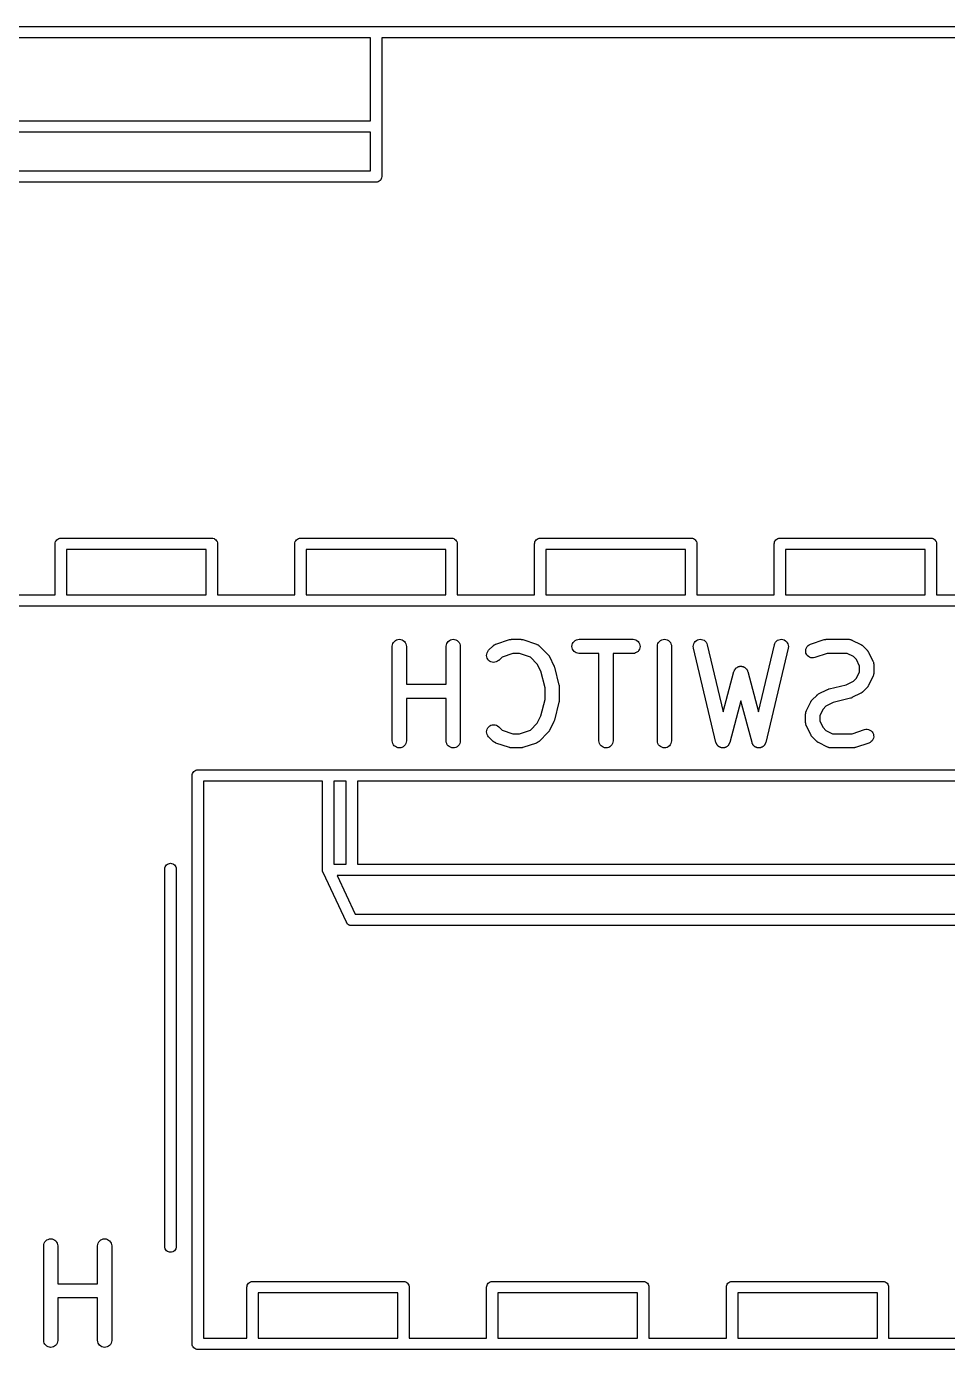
# Model space of a CAD drawing. Extents: x 112.8 to 192.9, y -122.2 to -85.3.
# Drawn here: x 125.61 to 135.37, y -120.6 to -106.58 of the extents above; entities that cross this region are included whole.
import ezdxf

# ---------------------------------------------------------------- set-up
doc = ezdxf.new("R2010")
doc.units = 0
doc.layers.add('BLACK', color=7, linetype='CONTINUOUS')

msp = doc.modelspace()

# ---------------------------------------------------------------- linework, layer by layer
at = {"layer": 'BLACK', "linetype": 'CONTINUOUS'}
for p, q in [((124.491, -106.583), (129.315, -106.583)), ((129.315, -106.583), (129.318, -106.583)), ((129.318, -106.583), (129.321, -106.583)), ((129.321, -106.583), (136.935, -106.583)), ((129.258, -106.703), (124.548, -106.703)), ((129.258, -107.583), (129.258, -106.703)), ((136.878, -106.703), (129.378, -106.703)), ((129.378, -106.703), (129.378, -107.64)), ((124.548, -107.583), (129.258, -107.583)), ((129.258, -107.703), (124.491, -107.703)), ((129.258, -108.113), (129.258, -107.703)), ((129.378, -107.64), (129.378, -107.643)), ((129.378, -107.643), (129.378, -107.646)), ((129.378, -107.646), (129.378, -108.17)), ((124.526, -108.113), (129.258, -108.113)), ((129.377, -108.185), (129.374, -108.196)), ((129.378, -108.173), (129.377, -108.185)), ((129.378, -108.17), (129.378, -108.173)), ((129.315, -108.233), (124.492, -108.233)), ((129.318, -108.233), (129.315, -108.233)), ((129.321, -108.233), (129.318, -108.233)), ((129.33, -108.232), (129.321, -108.233)), ((129.321, -108.233), (129.321, -108.233)), ((129.341, -108.229), (129.33, -108.232)), ((129.351, -108.223), (129.341, -108.229)), ((129.361, -108.216), (129.351, -108.223)), ((129.368, -108.206), (129.361, -108.216)), ((129.374, -108.196), (129.368, -108.206)), ((125.918, -112.063), (125.919, -112.051)), ((125.918, -112.066), (125.918, -112.063)), ((125.918, -112.603), (125.918, -112.066)), ((125.919, -112.051), (125.922, -112.04)), ((125.922, -112.04), (125.928, -112.03)), ((125.928, -112.03), (125.935, -112.02)), ((125.935, -112.02), (125.945, -112.013)), ((125.945, -112.013), (125.955, -112.007)), ((125.955, -112.007), (125.966, -112.004)), ((125.966, -112.004), (125.975, -112.003)), ((125.975, -112.003), (125.975, -112.003)), ((125.975, -112.003), (125.978, -112.003)), ((125.978, -112.003), (125.981, -112.003)), ((125.981, -112.003), (127.575, -112.003)), ((127.575, -112.003), (127.578, -112.003)), ((127.578, -112.003), (127.581, -112.003)), ((127.581, -112.003), (127.581, -112.003)), ((127.581, -112.003), (127.59, -112.004)), ((127.59, -112.004), (127.601, -112.007)), ((127.601, -112.007), (127.611, -112.013)), ((127.611, -112.013), (127.621, -112.02)), ((127.621, -112.02), (127.628, -112.03)), ((127.628, -112.03), (127.634, -112.04)), ((127.634, -112.04), (127.637, -112.051)), ((127.637, -112.051), (127.638, -112.063)), ((127.638, -112.063), (127.638, -112.066)), ((127.638, -112.066), (127.638, -112.603)), ((128.458, -112.063), (128.459, -112.051)), ((128.458, -112.066), (128.458, -112.063)), ((128.458, -112.603), (128.458, -112.066)), ((128.459, -112.051), (128.462, -112.04)), ((128.462, -112.04), (128.468, -112.03)), ((128.468, -112.03), (128.475, -112.02)), ((128.475, -112.02), (128.485, -112.013)), ((128.485, -112.013), (128.495, -112.007)), ((128.495, -112.007), (128.506, -112.004)), ((128.506, -112.004), (128.515, -112.003)), ((128.515, -112.003), (128.515, -112.003)), ((128.515, -112.003), (128.518, -112.003)), ((128.518, -112.003), (128.521, -112.003)), ((128.521, -112.003), (130.115, -112.003)), ((130.115, -112.003), (130.118, -112.003)), ((130.118, -112.003), (130.121, -112.003)), ((130.121, -112.003), (130.121, -112.003)), ((130.121, -112.003), (130.13, -112.004)), ((130.13, -112.004), (130.141, -112.007)), ((130.141, -112.007), (130.151, -112.013)), ((130.151, -112.013), (130.161, -112.02)), ((130.161, -112.02), (130.168, -112.03)), ((130.168, -112.03), (130.174, -112.04)), ((130.174, -112.04), (130.177, -112.051)), ((130.177, -112.051), (130.178, -112.063)), ((130.178, -112.063), (130.178, -112.066)), ((130.178, -112.066), (130.178, -112.603)), ((130.998, -112.063), (130.999, -112.051)), ((130.998, -112.066), (130.998, -112.063)), ((130.998, -112.603), (130.998, -112.066)), ((130.999, -112.051), (131.002, -112.04)), ((131.002, -112.04), (131.008, -112.03)), ((131.008, -112.03), (131.015, -112.02)), ((131.015, -112.02), (131.025, -112.013)), ((131.025, -112.013), (131.035, -112.007)), ((131.035, -112.007), (131.046, -112.004)), ((131.046, -112.004), (131.055, -112.003)), ((131.055, -112.003), (131.055, -112.003)), ((131.055, -112.003), (131.058, -112.003)), ((131.058, -112.003), (131.061, -112.003)), ((131.061, -112.003), (132.655, -112.003)), ((132.655, -112.003), (132.658, -112.003)), ((132.658, -112.003), (132.661, -112.003)), ((132.661, -112.003), (132.661, -112.003)), ((132.661, -112.003), (132.67, -112.004)), ((132.67, -112.004), (132.681, -112.007)), ((132.681, -112.007), (132.691, -112.013)), ((132.691, -112.013), (132.701, -112.02)), ((132.701, -112.02), (132.708, -112.03)), ((132.708, -112.03), (132.714, -112.04)), ((132.714, -112.04), (132.717, -112.051)), ((132.717, -112.051), (132.718, -112.063)), ((132.718, -112.063), (132.718, -112.066)), ((132.718, -112.066), (132.718, -112.603)), ((133.538, -112.063), (133.539, -112.051)), ((133.538, -112.066), (133.538, -112.063)), ((133.538, -112.603), (133.538, -112.066)), ((133.539, -112.051), (133.542, -112.04)), ((133.542, -112.04), (133.548, -112.03)), ((133.548, -112.03), (133.555, -112.02)), ((133.555, -112.02), (133.565, -112.013)), ((133.565, -112.013), (133.575, -112.007)), ((133.575, -112.007), (133.586, -112.004)), ((133.586, -112.004), (133.595, -112.003)), ((133.595, -112.003), (133.595, -112.003)), ((133.595, -112.003), (133.598, -112.003)), ((133.598, -112.003), (133.601, -112.003)), ((133.601, -112.003), (135.195, -112.003)), ((135.195, -112.003), (135.198, -112.003)), ((135.198, -112.003), (135.201, -112.003)), ((135.201, -112.003), (135.201, -112.003)), ((135.201, -112.003), (135.21, -112.004)), ((135.21, -112.004), (135.221, -112.007)), ((135.221, -112.007), (135.231, -112.013)), ((135.231, -112.013), (135.241, -112.02)), ((135.241, -112.02), (135.248, -112.03)), ((135.248, -112.03), (135.254, -112.04)), ((135.254, -112.04), (135.257, -112.051)), ((135.257, -112.051), (135.258, -112.063)), ((135.258, -112.063), (135.258, -112.066)), ((135.258, -112.066), (135.258, -112.603)), ((126.038, -112.123), (126.038, -112.603)), ((127.518, -112.123), (126.038, -112.123)), ((127.518, -112.603), (127.518, -112.123)), ((128.578, -112.123), (128.578, -112.603)), ((130.058, -112.123), (128.578, -112.123)), ((130.058, -112.603), (130.058, -112.123)), ((131.118, -112.123), (131.118, -112.603)), ((132.598, -112.123), (131.118, -112.123)), ((132.598, -112.603), (132.598, -112.123)), ((133.658, -112.123), (133.658, -112.603)), ((135.138, -112.123), (133.658, -112.123)), ((135.138, -112.603), (135.138, -112.123)), ((125.098, -112.603), (125.918, -112.603)), ((126.038, -112.603), (127.518, -112.603)), ((127.638, -112.603), (128.458, -112.603)), ((128.578, -112.603), (130.058, -112.603)), ((130.178, -112.603), (130.998, -112.603)), ((131.118, -112.603), (132.598, -112.603)), ((132.718, -112.603), (133.538, -112.603)), ((133.658, -112.603), (135.138, -112.603)), ((135.258, -112.603), (136.078, -112.603)), ((125.975, -112.723), (125.041, -112.723)), ((125.978, -112.723), (125.975, -112.723)), ((125.981, -112.723), (125.978, -112.723)), ((127.575, -112.723), (125.981, -112.723)), ((127.578, -112.723), (127.575, -112.723)), ((127.581, -112.723), (127.578, -112.723)), ((128.515, -112.723), (127.581, -112.723)), ((128.518, -112.723), (128.515, -112.723)), ((128.521, -112.723), (128.518, -112.723)), ((130.115, -112.723), (128.521, -112.723)), ((130.118, -112.723), (130.115, -112.723)), ((130.121, -112.723), (130.118, -112.723)), ((131.055, -112.723), (130.121, -112.723)), ((131.058, -112.723), (131.055, -112.723)), ((131.061, -112.723), (131.058, -112.723)), ((132.655, -112.723), (131.061, -112.723)), ((132.658, -112.723), (132.655, -112.723)), ((132.661, -112.723), (132.658, -112.723)), ((133.595, -112.723), (132.661, -112.723)), ((133.598, -112.723), (133.595, -112.723)), ((133.601, -112.723), (133.598, -112.723)), ((135.195, -112.723), (133.601, -112.723)), ((135.198, -112.723), (135.195, -112.723)), ((135.201, -112.723), (135.198, -112.723)), ((136.135, -112.723), (135.201, -112.723)), ((129.512, -113.096), (129.523, -113.086)), ((129.523, -113.086), (129.536, -113.08)), ((129.536, -113.08), (129.55, -113.075)), ((129.55, -113.075), (129.565, -113.074)), ((129.565, -113.074), (129.58, -113.076)), ((129.58, -113.076), (129.594, -113.08)), ((129.594, -113.08), (129.606, -113.087)), ((129.606, -113.087), (129.618, -113.096)), ((130.083, -113.096), (130.095, -113.086)), ((130.095, -113.086), (130.108, -113.08)), ((130.108, -113.08), (130.122, -113.075)), ((130.122, -113.075), (130.136, -113.074)), ((130.136, -113.074), (130.151, -113.076)), ((130.151, -113.076), (130.165, -113.08)), ((130.165, -113.08), (130.178, -113.087)), ((130.178, -113.087), (130.189, -113.096)), ((130.588, -113.126), (130.731, -113.078)), ((130.731, -113.078), (130.732, -113.078)), ((130.732, -113.078), (130.736, -113.077)), ((130.736, -113.077), (130.74, -113.076)), ((130.74, -113.076), (130.744, -113.075)), ((130.744, -113.075), (130.747, -113.075)), ((130.747, -113.075), (130.751, -113.075)), ((130.751, -113.075), (130.755, -113.074)), ((130.755, -113.074), (130.85, -113.074)), ((130.85, -113.074), (130.851, -113.074)), ((130.851, -113.074), (130.855, -113.075)), ((130.855, -113.075), (130.86, -113.075)), ((130.86, -113.075), (130.863, -113.075)), ((130.863, -113.075), (130.866, -113.076)), ((130.866, -113.076), (130.87, -113.077)), ((130.87, -113.077), (130.874, -113.078)), ((130.874, -113.078), (131.017, -113.126)), ((131.416, -113.096), (131.428, -113.087)), ((131.428, -113.087), (131.441, -113.08)), ((131.441, -113.08), (131.455, -113.076)), ((131.455, -113.076), (131.469, -113.074)), ((131.469, -113.074), (132.041, -113.074)), ((132.041, -113.074), (132.042, -113.074)), ((132.042, -113.074), (132.056, -113.076)), ((132.056, -113.076), (132.07, -113.08)), ((132.07, -113.08), (132.083, -113.087)), ((132.083, -113.087), (132.094, -113.097)), ((132.322, -113.096), (132.333, -113.086)), ((132.333, -113.086), (132.346, -113.08)), ((132.346, -113.08), (132.36, -113.075)), ((132.36, -113.075), (132.375, -113.074)), ((132.375, -113.074), (132.389, -113.076)), ((132.389, -113.076), (132.403, -113.08)), ((132.403, -113.08), (132.416, -113.087)), ((132.416, -113.087), (132.427, -113.096)), ((132.701, -113.098), (132.712, -113.088)), ((132.712, -113.088), (132.724, -113.081)), ((132.724, -113.081), (132.738, -113.076)), ((132.738, -113.076), (132.753, -113.074)), ((132.753, -113.074), (132.767, -113.075)), ((132.767, -113.075), (132.781, -113.079)), ((132.781, -113.079), (132.795, -113.085)), ((132.795, -113.085), (132.806, -113.094)), ((133.562, -113.094), (133.573, -113.085)), ((133.573, -113.085), (133.587, -113.079)), ((133.587, -113.079), (133.601, -113.075)), ((133.601, -113.075), (133.616, -113.074)), ((133.616, -113.074), (133.63, -113.076)), ((133.63, -113.076), (133.644, -113.081)), ((133.644, -113.081), (133.656, -113.089)), ((133.656, -113.089), (133.667, -113.098)), ((133.922, -113.126), (134.065, -113.078)), ((134.065, -113.078), (134.066, -113.078)), ((134.066, -113.078), (134.07, -113.077)), ((134.07, -113.077), (134.074, -113.076)), ((134.074, -113.076), (134.077, -113.075)), ((134.077, -113.075), (134.08, -113.075)), ((134.08, -113.075), (134.084, -113.075)), ((134.084, -113.075), (134.088, -113.074)), ((134.088, -113.074), (134.326, -113.074)), ((134.326, -113.074), (134.327, -113.074)), ((134.327, -113.074), (134.33, -113.074)), ((134.33, -113.074), (134.332, -113.074)), ((134.332, -113.074), (134.337, -113.075)), ((134.337, -113.075), (134.342, -113.076)), ((134.342, -113.076), (134.344, -113.076)), ((134.344, -113.076), (134.346, -113.077)), ((134.346, -113.077), (134.351, -113.079)), ((134.351, -113.079), (134.356, -113.08)), ((134.356, -113.08), (134.358, -113.081)), ((134.358, -113.081), (134.36, -113.082)), ((134.36, -113.082), (134.455, -113.13)), ((129.49, -113.148), (129.491, -113.134)), ((129.49, -113.149), (129.49, -113.148)), ((129.49, -114.149), (129.49, -113.149)), ((129.491, -113.134), (129.496, -113.12)), ((129.496, -113.12), (129.503, -113.107)), ((129.503, -113.107), (129.512, -113.096)), ((129.618, -113.096), (129.627, -113.108)), ((129.627, -113.108), (129.634, -113.121)), ((129.634, -113.121), (129.638, -113.135)), ((129.638, -113.135), (129.64, -113.149)), ((129.64, -113.149), (129.64, -113.55)), ((130.061, -113.148), (130.063, -113.134)), ((130.061, -113.149), (130.061, -113.148)), ((130.061, -113.55), (130.061, -113.149)), ((130.063, -113.134), (130.067, -113.12)), ((130.067, -113.12), (130.074, -113.107)), ((130.074, -113.107), (130.083, -113.096)), ((130.189, -113.096), (130.198, -113.108)), ((130.198, -113.108), (130.205, -113.121)), ((130.205, -113.121), (130.21, -113.135)), ((130.21, -113.135), (130.211, -113.149)), ((130.211, -113.149), (130.211, -114.149)), ((130.49, -113.244), (130.491, -113.23)), ((130.491, -113.23), (130.495, -113.216)), ((130.495, -113.216), (130.502, -113.203)), ((130.502, -113.203), (130.511, -113.191)), ((130.511, -113.191), (130.559, -113.144)), ((130.559, -113.144), (130.56, -113.143)), ((130.56, -113.143), (130.562, -113.142)), ((130.562, -113.142), (130.563, -113.14)), ((130.563, -113.14), (130.567, -113.137)), ((130.567, -113.137), (130.571, -113.134)), ((130.571, -113.134), (130.573, -113.133)), ((130.573, -113.133), (130.575, -113.132)), ((130.575, -113.132), (130.58, -113.129)), ((130.58, -113.129), (130.584, -113.127)), ((130.584, -113.127), (130.586, -113.126)), ((130.586, -113.126), (130.588, -113.126)), ((130.767, -113.224), (130.653, -113.262)), ((130.838, -113.224), (130.767, -113.224)), ((130.953, -113.262), (130.838, -113.224)), ((131.017, -113.126), (131.018, -113.126)), ((131.018, -113.126), (131.02, -113.127)), ((131.02, -113.127), (131.022, -113.128)), ((131.022, -113.128), (131.026, -113.13)), ((131.026, -113.13), (131.031, -113.132)), ((131.031, -113.132), (131.033, -113.133)), ((131.033, -113.133), (131.035, -113.134)), ((131.035, -113.134), (131.039, -113.138)), ((131.039, -113.138), (131.043, -113.141)), ((131.043, -113.141), (131.044, -113.142)), ((131.044, -113.142), (131.046, -113.144)), ((131.046, -113.144), (131.141, -113.239)), ((131.394, -113.149), (131.396, -113.134)), ((131.396, -113.163), (131.394, -113.149)), ((131.396, -113.134), (131.4, -113.12)), ((131.4, -113.177), (131.396, -113.163)), ((131.4, -113.12), (131.407, -113.107)), ((131.407, -113.19), (131.4, -113.177)), ((131.407, -113.107), (131.416, -113.096)), ((131.416, -113.202), (131.407, -113.19)), ((131.427, -113.211), (131.416, -113.202)), ((131.44, -113.218), (131.427, -113.211)), ((131.454, -113.222), (131.44, -113.218)), ((131.468, -113.224), (131.454, -113.222)), ((131.469, -113.224), (131.468, -113.224)), ((131.68, -113.224), (131.469, -113.224)), ((131.68, -114.149), (131.68, -113.224)), ((132.041, -113.224), (131.83, -113.224)), ((131.83, -113.224), (131.83, -114.149)), ((132.055, -113.223), (132.041, -113.224)), ((132.069, -113.218), (132.055, -113.223)), ((132.082, -113.212), (132.069, -113.218)), ((132.094, -113.202), (132.082, -113.212)), ((132.094, -113.097), (132.103, -113.108)), ((132.103, -113.191), (132.094, -113.202)), ((132.103, -113.108), (132.11, -113.121)), ((132.11, -113.178), (132.103, -113.191)), ((132.11, -113.121), (132.114, -113.135)), ((132.114, -113.164), (132.11, -113.178)), ((132.114, -113.135), (132.116, -113.15)), ((132.116, -113.15), (132.114, -113.164)), ((132.299, -113.148), (132.301, -113.134)), ((132.299, -113.149), (132.299, -113.148)), ((132.299, -114.149), (132.299, -113.149)), ((132.301, -113.134), (132.305, -113.12)), ((132.305, -113.12), (132.312, -113.107)), ((132.312, -113.107), (132.322, -113.096)), ((132.427, -113.096), (132.437, -113.108)), ((132.437, -113.108), (132.443, -113.121)), ((132.443, -113.121), (132.448, -113.135)), ((132.448, -113.135), (132.449, -113.149)), ((132.449, -113.149), (132.449, -114.149)), ((132.68, -113.151), (132.681, -113.136)), ((132.682, -113.165), (132.68, -113.151)), ((132.681, -113.136), (132.685, -113.122)), ((132.682, -113.167), (132.682, -113.165)), ((132.92, -114.167), (132.682, -113.167)), ((132.685, -113.122), (132.692, -113.109)), ((132.692, -113.109), (132.701, -113.098)), ((132.806, -113.094), (132.816, -113.105)), ((132.816, -113.105), (132.823, -113.118)), ((132.823, -113.118), (132.828, -113.132)), ((132.828, -113.132), (132.997, -113.843)), ((133.37, -113.843), (133.539, -113.132)), ((133.685, -113.167), (133.447, -114.167)), ((133.539, -113.131), (133.544, -113.117)), ((133.539, -113.132), (133.539, -113.131)), ((133.544, -113.117), (133.552, -113.104)), ((133.552, -113.104), (133.562, -113.094)), ((133.667, -113.098), (133.676, -113.11)), ((133.676, -113.11), (133.683, -113.123)), ((133.683, -113.123), (133.686, -113.137)), ((133.687, -113.152), (133.685, -113.167)), ((133.686, -113.137), (133.687, -113.152)), ((133.871, -113.191), (133.873, -113.177)), ((133.871, -113.206), (133.871, -113.191)), ((133.874, -113.22), (133.871, -113.206)), ((133.873, -113.177), (133.878, -113.163)), ((133.88, -113.233), (133.874, -113.22)), ((133.878, -113.163), (133.886, -113.151)), ((133.888, -113.245), (133.88, -113.233)), ((133.886, -113.151), (133.896, -113.14)), ((133.896, -113.14), (133.908, -113.132)), ((133.908, -113.132), (133.922, -113.126)), ((134.1, -113.224), (133.969, -113.268)), ((134.309, -113.224), (134.1, -113.224)), ((134.377, -113.258), (134.309, -113.224)), ((134.455, -113.13), (134.456, -113.13)), ((134.456, -113.13), (134.46, -113.132)), ((134.46, -113.132), (134.463, -113.134)), ((134.463, -113.134), (134.466, -113.136)), ((134.466, -113.136), (134.468, -113.138)), ((134.468, -113.138), (134.471, -113.141)), ((134.471, -113.141), (134.475, -113.144)), ((134.475, -113.144), (134.522, -113.191)), ((134.522, -113.191), (134.523, -113.192)), ((134.523, -113.192), (134.526, -113.195)), ((134.526, -113.195), (134.529, -113.198)), ((134.529, -113.198), (134.53, -113.201)), ((134.53, -113.201), (134.532, -113.204)), ((134.532, -113.204), (134.534, -113.207)), ((134.534, -113.207), (134.536, -113.211)), ((134.536, -113.211), (134.584, -113.306)), ((130.491, -113.259), (130.49, -113.244)), ((130.495, -113.273), (130.491, -113.259)), ((130.502, -113.286), (130.495, -113.273)), ((130.511, -113.297), (130.502, -113.286)), ((130.522, -113.306), (130.511, -113.297)), ((130.535, -113.313), (130.522, -113.306)), ((130.549, -113.318), (130.535, -113.313)), ((130.564, -113.319), (130.549, -113.318)), ((130.578, -113.318), (130.564, -113.319)), ((130.592, -113.314), (130.578, -113.318)), ((130.605, -113.307), (130.592, -113.314)), ((130.617, -113.298), (130.605, -113.307)), ((130.618, -113.297), (130.617, -113.298)), ((130.653, -113.262), (130.618, -113.297)), ((131.027, -113.336), (130.953, -113.262)), ((131.065, -113.413), (131.027, -113.336)), ((131.141, -113.239), (131.142, -113.24)), ((131.142, -113.24), (131.145, -113.243)), ((131.145, -113.243), (131.148, -113.246)), ((131.148, -113.246), (131.149, -113.249)), ((131.149, -113.249), (131.151, -113.251)), ((131.151, -113.251), (131.153, -113.255)), ((131.153, -113.255), (131.155, -113.258)), ((131.155, -113.258), (131.203, -113.354)), ((131.203, -113.354), (131.203, -113.355)), ((131.203, -113.355), (131.204, -113.355)), ((131.204, -113.355), (131.204, -113.355)), ((131.204, -113.355), (131.206, -113.362)), ((131.206, -113.362), (131.209, -113.368)), ((131.209, -113.368), (131.209, -113.369)), ((131.209, -113.369), (131.209, -113.369)), ((131.209, -113.369), (131.256, -113.56)), ((133.138, -113.375), (133.143, -113.372)), ((133.143, -113.372), (133.147, -113.37)), ((133.147, -113.37), (133.149, -113.369)), ((133.149, -113.369), (133.151, -113.367)), ((133.151, -113.367), (133.156, -113.366)), ((133.156, -113.366), (133.16, -113.364)), ((133.16, -113.364), (133.162, -113.363)), ((133.162, -113.363), (133.165, -113.362)), ((133.165, -113.362), (133.17, -113.361)), ((133.17, -113.361), (133.174, -113.36)), ((133.174, -113.36), (133.177, -113.36)), ((133.177, -113.36), (133.179, -113.36)), ((133.179, -113.36), (133.184, -113.36)), ((133.184, -113.36), (133.189, -113.36)), ((133.189, -113.36), (133.191, -113.36)), ((133.191, -113.36), (133.194, -113.361)), ((133.194, -113.361), (133.199, -113.362)), ((133.199, -113.362), (133.203, -113.363)), ((133.203, -113.363), (133.206, -113.363)), ((133.206, -113.363), (133.208, -113.364)), ((133.208, -113.364), (133.212, -113.366)), ((133.212, -113.366), (133.217, -113.368)), ((133.217, -113.368), (133.219, -113.369)), ((133.219, -113.369), (133.221, -113.37)), ((133.221, -113.37), (133.225, -113.373)), ((133.225, -113.373), (133.229, -113.376)), ((133.899, -113.256), (133.888, -113.245)), ((133.911, -113.263), (133.899, -113.256)), ((133.925, -113.269), (133.911, -113.263)), ((133.939, -113.271), (133.925, -113.269)), ((133.954, -113.271), (133.939, -113.271)), ((133.968, -113.268), (133.954, -113.271)), ((133.969, -113.268), (133.968, -113.268)), ((134.408, -113.289), (134.377, -113.258)), ((134.442, -113.357), (134.408, -113.289)), ((134.442, -113.417), (134.442, -113.357)), ((134.584, -113.306), (134.584, -113.307)), ((134.584, -113.307), (134.585, -113.309)), ((134.585, -113.309), (134.586, -113.311)), ((134.586, -113.311), (134.588, -113.316)), ((134.588, -113.316), (134.589, -113.321)), ((134.589, -113.321), (134.59, -113.323)), ((134.59, -113.323), (134.59, -113.325)), ((134.59, -113.325), (134.591, -113.33)), ((134.591, -113.33), (134.592, -113.335)), ((134.592, -113.335), (134.592, -113.337)), ((134.592, -113.337), (134.592, -113.34)), ((134.592, -113.34), (134.592, -113.435)), ((131.109, -113.587), (131.065, -113.413)), ((132.997, -113.843), (133.111, -113.416)), ((133.111, -113.415), (133.112, -113.412)), ((133.111, -113.416), (133.111, -113.415)), ((133.112, -113.412), (133.113, -113.41)), ((133.113, -113.41), (133.115, -113.405)), ((133.115, -113.405), (133.117, -113.401)), ((133.117, -113.401), (133.118, -113.399)), ((133.118, -113.399), (133.119, -113.397)), ((133.119, -113.397), (133.122, -113.393)), ((133.122, -113.393), (133.125, -113.389)), ((133.125, -113.389), (133.126, -113.387)), ((133.126, -113.387), (133.128, -113.385)), ((133.128, -113.385), (133.131, -113.381)), ((133.131, -113.381), (133.135, -113.378)), ((133.135, -113.378), (133.137, -113.377)), ((133.137, -113.377), (133.138, -113.375)), ((133.229, -113.376), (133.231, -113.377)), ((133.231, -113.377), (133.233, -113.379)), ((133.233, -113.379), (133.237, -113.382)), ((133.237, -113.382), (133.24, -113.386)), ((133.24, -113.386), (133.242, -113.388)), ((133.242, -113.388), (133.243, -113.389)), ((133.243, -113.389), (133.246, -113.394)), ((133.246, -113.394), (133.249, -113.397)), ((133.249, -113.397), (133.25, -113.4)), ((133.25, -113.4), (133.251, -113.402)), ((133.251, -113.402), (133.253, -113.406)), ((133.253, -113.406), (133.255, -113.411)), ((133.255, -113.411), (133.255, -113.413)), ((133.255, -113.413), (133.256, -113.416)), ((133.256, -113.416), (133.37, -113.843)), ((134.377, -113.516), (134.408, -113.486)), ((134.408, -113.486), (134.442, -113.417)), ((134.584, -113.468), (134.536, -113.564)), ((134.585, -113.466), (134.584, -113.468)), ((134.586, -113.464), (134.585, -113.466)), ((134.587, -113.46), (134.586, -113.464)), ((134.589, -113.455), (134.587, -113.46)), ((134.59, -113.453), (134.589, -113.455)), ((134.591, -113.445), (134.59, -113.45)), ((134.59, -113.45), (134.59, -113.453)), ((134.592, -113.44), (134.591, -113.445)), ((134.592, -113.435), (134.592, -113.436)), ((134.592, -113.436), (134.592, -113.438)), ((134.592, -113.438), (134.592, -113.44)), ((129.64, -113.55), (130.061, -113.55)), ((131.109, -113.711), (131.109, -113.587)), ((131.256, -113.56), (131.257, -113.561)), ((131.257, -113.561), (131.257, -113.562)), ((131.257, -113.562), (131.257, -113.563)), ((131.257, -113.563), (131.258, -113.569)), ((131.258, -113.569), (131.259, -113.575)), ((131.259, -113.575), (131.258, -113.576)), ((131.258, -113.576), (131.259, -113.578)), ((131.259, -113.578), (131.259, -113.721)), ((134.004, -113.656), (134.007, -113.653)), ((134.007, -113.653), (134.102, -113.606)), ((134.102, -113.606), (134.103, -113.605)), ((134.103, -113.605), (134.104, -113.605)), ((134.104, -113.605), (134.111, -113.603)), ((134.104, -113.605), (134.104, -113.605)), ((134.111, -113.603), (134.117, -113.6)), ((134.117, -113.6), (134.117, -113.6)), ((134.117, -113.6), (134.118, -113.6)), ((134.118, -113.6), (134.3, -113.555)), ((134.3, -113.555), (134.377, -113.516)), ((134.455, -113.645), (134.36, -113.692)), ((134.459, -113.643), (134.455, -113.645)), ((134.463, -113.641), (134.459, -113.643)), ((134.465, -113.639), (134.463, -113.641)), ((134.468, -113.637), (134.465, -113.639)), ((134.471, -113.634), (134.468, -113.637)), ((134.474, -113.631), (134.471, -113.634)), ((134.475, -113.631), (134.474, -113.631)), ((134.522, -113.583), (134.475, -113.631)), ((134.525, -113.58), (134.522, -113.583)), ((134.528, -113.577), (134.525, -113.58)), ((134.53, -113.574), (134.528, -113.577)), ((134.532, -113.572), (134.53, -113.574)), ((134.534, -113.568), (134.532, -113.572)), ((134.536, -113.565), (134.534, -113.568)), ((134.536, -113.564), (134.536, -113.565)), ((130.061, -113.7), (129.64, -113.7)), ((129.64, -113.7), (129.64, -114.149)), ((130.061, -114.149), (130.061, -113.7)), ((131.065, -113.885), (131.109, -113.711)), ((131.256, -113.739), (131.209, -113.929)), ((131.257, -113.737), (131.256, -113.739)), ((131.258, -113.73), (131.257, -113.736)), ((131.257, -113.736), (131.257, -113.737)), ((131.259, -113.722), (131.258, -113.723)), ((131.258, -113.723), (131.258, -113.724)), ((131.258, -113.724), (131.258, -113.73)), ((131.259, -113.721), (131.259, -113.722)), ((133.184, -113.726), (133.066, -114.168)), ((133.302, -114.168), (133.184, -113.726)), ((133.878, -113.83), (133.926, -113.735)), ((133.926, -113.734), (133.929, -113.73)), ((133.926, -113.735), (133.926, -113.734)), ((133.929, -113.73), (133.931, -113.726)), ((133.931, -113.726), (133.933, -113.724)), ((133.933, -113.724), (133.934, -113.721)), ((133.934, -113.721), (133.937, -113.718)), ((133.937, -113.718), (133.94, -113.715)), ((133.94, -113.715), (133.988, -113.668)), ((133.988, -113.667), (133.992, -113.664)), ((133.988, -113.668), (133.988, -113.667)), ((133.992, -113.664), (133.995, -113.661)), ((133.995, -113.661), (133.997, -113.66)), ((133.997, -113.66), (134, -113.658)), ((134, -113.658), (134.004, -113.656)), ((134.085, -113.782), (134.055, -113.813)), ((134.162, -113.744), (134.085, -113.782)), ((134.345, -113.698), (134.162, -113.744)), ((134.352, -113.696), (134.345, -113.698)), ((134.345, -113.698), (134.345, -113.698)), ((134.345, -113.698), (134.345, -113.698)), ((134.358, -113.693), (134.352, -113.696)), ((134.359, -113.693), (134.358, -113.693)), ((134.36, -113.692), (134.359, -113.693)), ((134.359, -113.693), (134.359, -113.693)), ((131.027, -113.962), (131.065, -113.885)), ((131.208, -113.931), (131.206, -113.937)), ((131.209, -113.929), (131.208, -113.93)), ((131.208, -113.93), (131.208, -113.931)), ((131.208, -113.931), (131.208, -113.931)), ((133.87, -113.862), (133.871, -113.86)), ((133.87, -113.863), (133.87, -113.862)), ((133.87, -113.959), (133.87, -113.863)), ((133.871, -113.858), (133.872, -113.853)), ((133.871, -113.86), (133.871, -113.858)), ((133.872, -113.848), (133.873, -113.846)), ((133.872, -113.853), (133.872, -113.848)), ((133.873, -113.844), (133.875, -113.839)), ((133.873, -113.846), (133.873, -113.844)), ((133.875, -113.839), (133.877, -113.834)), ((133.877, -113.834), (133.878, -113.832)), ((133.878, -113.832), (133.878, -113.83)), ((134.055, -113.813), (134.02, -113.881)), ((134.02, -113.881), (134.02, -113.941)), ((130.49, -114.053), (130.491, -114.039)), ((130.491, -114.068), (130.49, -114.053)), ((130.491, -114.039), (130.495, -114.025)), ((130.495, -114.082), (130.491, -114.068)), ((130.495, -114.025), (130.502, -114.012)), ((130.502, -114.012), (130.512, -114)), ((130.512, -114), (130.523, -113.991)), ((130.523, -113.991), (130.536, -113.984)), ((130.536, -113.984), (130.55, -113.98)), ((130.55, -113.98), (130.565, -113.979)), ((130.565, -113.979), (130.579, -113.98)), ((130.579, -113.98), (130.593, -113.985)), ((130.593, -113.985), (130.606, -113.992)), ((130.606, -113.992), (130.618, -114.001)), ((130.618, -114.001), (130.653, -114.036)), ((130.653, -114.036), (130.767, -114.074)), ((130.838, -114.074), (130.953, -114.036)), ((130.953, -114.036), (131.027, -113.962)), ((131.141, -114.059), (131.046, -114.155)), ((131.144, -114.056), (131.141, -114.059)), ((131.147, -114.053), (131.144, -114.056)), ((131.149, -114.05), (131.147, -114.053)), ((131.151, -114.048), (131.149, -114.05)), ((131.153, -114.044), (131.151, -114.048)), ((131.155, -114.041), (131.153, -114.044)), ((131.203, -113.945), (131.155, -114.04)), ((131.155, -114.04), (131.155, -114.041)), ((131.206, -113.937), (131.203, -113.944)), ((131.203, -113.944), (131.203, -113.944)), ((131.203, -113.944), (131.203, -113.945)), ((133.871, -113.961), (133.87, -113.959)), ((133.871, -113.963), (133.871, -113.961)), ((133.871, -113.968), (133.871, -113.963)), ((133.872, -113.973), (133.871, -113.968)), ((133.873, -113.975), (133.872, -113.973)), ((133.873, -113.978), (133.873, -113.975)), ((133.875, -113.982), (133.873, -113.978)), ((133.876, -113.987), (133.875, -113.982)), ((133.877, -113.989), (133.876, -113.987)), ((133.878, -113.991), (133.877, -113.989)), ((133.878, -113.992), (133.878, -113.991)), ((133.926, -114.087), (133.878, -113.992)), ((134.02, -113.941), (134.055, -114.009)), ((134.055, -114.009), (134.085, -114.04)), ((134.085, -114.04), (134.154, -114.074)), ((134.362, -114.074), (134.493, -114.03)), ((134.493, -114.03), (134.494, -114.03)), ((134.494, -114.03), (134.508, -114.027)), ((134.508, -114.027), (134.523, -114.027)), ((134.523, -114.027), (134.538, -114.029)), ((134.538, -114.029), (134.551, -114.035)), ((134.551, -114.035), (134.563, -114.043)), ((134.563, -114.043), (134.574, -114.053)), ((134.574, -114.053), (134.582, -114.065)), ((134.582, -114.065), (134.588, -114.078)), ((129.491, -114.164), (129.49, -114.149)), ((129.495, -114.178), (129.491, -114.164)), ((129.502, -114.191), (129.495, -114.178)), ((129.511, -114.202), (129.502, -114.191)), ((129.523, -114.211), (129.511, -114.202)), ((129.535, -114.218), (129.523, -114.211)), ((129.606, -114.212), (129.593, -114.219)), ((129.617, -114.203), (129.606, -114.212)), ((129.626, -114.192), (129.617, -114.203)), ((129.633, -114.179), (129.626, -114.192)), ((129.638, -114.165), (129.633, -114.179)), ((129.64, -114.15), (129.638, -114.165)), ((129.64, -114.149), (129.64, -114.15)), ((130.062, -114.164), (130.061, -114.149)), ((130.067, -114.178), (130.062, -114.164)), ((130.073, -114.191), (130.067, -114.178)), ((130.083, -114.202), (130.073, -114.191)), ((130.094, -114.211), (130.083, -114.202)), ((130.107, -114.218), (130.094, -114.211)), ((130.177, -114.212), (130.164, -114.219)), ((130.188, -114.203), (130.177, -114.212)), ((130.198, -114.192), (130.188, -114.203)), ((130.205, -114.179), (130.198, -114.192)), ((130.209, -114.165), (130.205, -114.179)), ((130.211, -114.15), (130.209, -114.165)), ((130.211, -114.149), (130.211, -114.15)), ((130.502, -114.095), (130.495, -114.082)), ((130.511, -114.106), (130.502, -114.095)), ((130.511, -114.107), (130.511, -114.106)), ((130.559, -114.155), (130.511, -114.107)), ((130.561, -114.156), (130.559, -114.155)), ((130.562, -114.158), (130.561, -114.156)), ((130.566, -114.161), (130.562, -114.158)), ((130.57, -114.164), (130.566, -114.161)), ((130.572, -114.165), (130.57, -114.164)), ((130.574, -114.166), (130.572, -114.165)), ((130.579, -114.168), (130.574, -114.166)), ((130.583, -114.171), (130.579, -114.168)), ((130.585, -114.171), (130.583, -114.171)), ((130.587, -114.172), (130.585, -114.171)), ((130.588, -114.173), (130.587, -114.172)), ((130.731, -114.22), (130.588, -114.173)), ((130.767, -114.074), (130.838, -114.074)), ((131.017, -114.173), (130.874, -114.22)), ((131.019, -114.172), (131.017, -114.173)), ((131.021, -114.171), (131.019, -114.172)), ((131.025, -114.169), (131.021, -114.171)), ((131.03, -114.167), (131.025, -114.169)), ((131.032, -114.165), (131.03, -114.167)), ((131.034, -114.164), (131.032, -114.165)), ((131.038, -114.161), (131.034, -114.164)), ((131.042, -114.158), (131.038, -114.161)), ((131.044, -114.157), (131.042, -114.158)), ((131.045, -114.155), (131.044, -114.157)), ((131.046, -114.155), (131.045, -114.155)), ((131.681, -114.164), (131.68, -114.149)), ((131.686, -114.178), (131.681, -114.164)), ((131.693, -114.191), (131.686, -114.178)), ((131.702, -114.202), (131.693, -114.191)), ((131.713, -114.211), (131.702, -114.202)), ((131.726, -114.218), (131.713, -114.211)), ((131.796, -114.212), (131.783, -114.219)), ((131.807, -114.203), (131.796, -114.212)), ((131.817, -114.192), (131.807, -114.203)), ((131.824, -114.179), (131.817, -114.192)), ((131.828, -114.165), (131.824, -114.179)), ((131.83, -114.15), (131.828, -114.165)), ((131.83, -114.149), (131.83, -114.15)), ((132.3, -114.164), (132.299, -114.149)), ((132.305, -114.178), (132.3, -114.164)), ((132.312, -114.191), (132.305, -114.178)), ((132.321, -114.202), (132.312, -114.191)), ((132.332, -114.211), (132.321, -114.202)), ((132.345, -114.218), (132.332, -114.211)), ((132.415, -114.212), (132.402, -114.219)), ((132.427, -114.203), (132.415, -114.212)), ((132.436, -114.192), (132.427, -114.203)), ((132.443, -114.179), (132.436, -114.192)), ((132.447, -114.165), (132.443, -114.179)), ((132.449, -114.15), (132.447, -114.165)), ((132.449, -114.149), (132.449, -114.15)), ((132.921, -114.17), (132.92, -114.167)), ((132.922, -114.173), (132.921, -114.17)), ((132.924, -114.177), (132.922, -114.173)), ((132.925, -114.18), (132.924, -114.177)), ((132.927, -114.183), (132.925, -114.18)), ((132.928, -114.186), (132.927, -114.183)), ((132.93, -114.19), (132.928, -114.186)), ((132.932, -114.193), (132.93, -114.19)), ((132.935, -114.196), (132.932, -114.193)), ((132.937, -114.198), (132.935, -114.196)), ((132.939, -114.201), (132.937, -114.198)), ((132.942, -114.204), (132.939, -114.201)), ((132.945, -114.206), (132.942, -114.204)), ((132.947, -114.208), (132.945, -114.206)), ((132.95, -114.211), (132.947, -114.208)), ((132.954, -114.213), (132.95, -114.211)), ((132.957, -114.214), (132.954, -114.213)), ((132.96, -114.216), (132.957, -114.214)), ((133.03, -114.214), (133.027, -114.216)), ((133.033, -114.212), (133.03, -114.214)), ((133.037, -114.21), (133.033, -114.212)), ((133.039, -114.208), (133.037, -114.21)), ((133.042, -114.206), (133.039, -114.208)), ((133.045, -114.203), (133.042, -114.206)), ((133.048, -114.201), (133.045, -114.203)), ((133.05, -114.198), (133.048, -114.201)), ((133.052, -114.195), (133.05, -114.198)), ((133.054, -114.192), (133.052, -114.195)), ((133.057, -114.189), (133.054, -114.192)), ((133.058, -114.186), (133.057, -114.189)), ((133.06, -114.183), (133.058, -114.186)), ((133.061, -114.179), (133.06, -114.183)), ((133.063, -114.176), (133.061, -114.179)), ((133.064, -114.173), (133.063, -114.176)), ((133.065, -114.169), (133.064, -114.173)), ((133.066, -114.168), (133.065, -114.169)), ((133.303, -114.172), (133.302, -114.168)), ((133.304, -114.175), (133.303, -114.172)), ((133.305, -114.179), (133.304, -114.175)), ((133.307, -114.182), (133.305, -114.179)), ((133.309, -114.185), (133.307, -114.182)), ((133.31, -114.188), (133.309, -114.185)), ((133.312, -114.191), (133.31, -114.188)), ((133.314, -114.195), (133.312, -114.191)), ((133.317, -114.197), (133.314, -114.195)), ((133.319, -114.2), (133.317, -114.197)), ((133.322, -114.202), (133.319, -114.2)), ((133.324, -114.205), (133.322, -114.202)), ((133.327, -114.207), (133.324, -114.205)), ((133.33, -114.21), (133.327, -114.207)), ((133.333, -114.212), (133.33, -114.21)), ((133.336, -114.214), (133.333, -114.212)), ((133.339, -114.215), (133.336, -114.214)), ((133.413, -114.213), (133.41, -114.215)), ((133.416, -114.211), (133.413, -114.213)), ((133.419, -114.209), (133.416, -114.211)), ((133.422, -114.207), (133.419, -114.209)), ((133.424, -114.205), (133.422, -114.207)), ((133.427, -114.202), (133.424, -114.205)), ((133.43, -114.199), (133.427, -114.202)), ((133.432, -114.196), (133.43, -114.199)), ((133.434, -114.194), (133.432, -114.196)), ((133.436, -114.191), (133.434, -114.194)), ((133.439, -114.187), (133.436, -114.191)), ((133.44, -114.184), (133.439, -114.187)), ((133.442, -114.181), (133.44, -114.184)), ((133.443, -114.178), (133.442, -114.181)), ((133.445, -114.174), (133.443, -114.178)), ((133.446, -114.171), (133.445, -114.174)), ((133.447, -114.168), (133.446, -114.171)), ((133.447, -114.167), (133.447, -114.168)), ((133.928, -114.091), (133.926, -114.087)), ((133.93, -114.095), (133.928, -114.091)), ((133.932, -114.097), (133.93, -114.095)), ((133.934, -114.1), (133.932, -114.097)), ((133.937, -114.103), (133.934, -114.1)), ((133.939, -114.106), (133.937, -114.103)), ((133.94, -114.107), (133.939, -114.106)), ((133.988, -114.155), (133.94, -114.107)), ((133.991, -114.157), (133.988, -114.155)), ((133.994, -114.16), (133.991, -114.157)), ((133.997, -114.162), (133.994, -114.16)), ((133.999, -114.164), (133.997, -114.162)), ((134.003, -114.166), (133.999, -114.164)), ((134.006, -114.168), (134.003, -114.166)), ((134.007, -114.169), (134.006, -114.168)), ((134.102, -114.216), (134.007, -114.169)), ((134.154, -114.074), (134.362, -114.074)), ((134.541, -114.173), (134.398, -114.22)), ((134.554, -114.167), (134.541, -114.173)), ((134.566, -114.158), (134.554, -114.167)), ((134.576, -114.148), (134.566, -114.158)), ((134.584, -114.135), (134.576, -114.148)), ((134.589, -114.122), (134.584, -114.135)), ((134.588, -114.078), (134.591, -114.093)), ((134.592, -114.107), (134.589, -114.122)), ((134.591, -114.093), (134.592, -114.107)), ((129.549, -114.223), (129.535, -114.218)), ((129.564, -114.224), (129.549, -114.223)), ((129.579, -114.223), (129.564, -114.224)), ((129.593, -114.219), (129.579, -114.223)), ((130.121, -114.223), (130.107, -114.218)), ((130.135, -114.224), (130.121, -114.223)), ((130.15, -114.223), (130.135, -114.224)), ((130.164, -114.219), (130.15, -114.223)), ((130.735, -114.221), (130.731, -114.22)), ((130.739, -114.222), (130.735, -114.221)), ((130.742, -114.223), (130.739, -114.222)), ((130.746, -114.224), (130.742, -114.223)), ((130.75, -114.224), (130.746, -114.224)), ((130.754, -114.224), (130.75, -114.224)), ((130.755, -114.224), (130.754, -114.224)), ((130.85, -114.224), (130.755, -114.224)), ((130.854, -114.224), (130.85, -114.224)), ((130.859, -114.224), (130.854, -114.224)), ((130.862, -114.223), (130.859, -114.224)), ((130.865, -114.223), (130.862, -114.223)), ((130.869, -114.221), (130.865, -114.223)), ((130.873, -114.221), (130.869, -114.221)), ((130.874, -114.22), (130.873, -114.221)), ((131.74, -114.223), (131.726, -114.218)), ((131.754, -114.224), (131.74, -114.223)), ((131.769, -114.223), (131.754, -114.224)), ((131.783, -114.219), (131.769, -114.223)), ((132.359, -114.223), (132.345, -114.218)), ((132.374, -114.224), (132.359, -114.223)), ((132.388, -114.223), (132.374, -114.224)), ((132.402, -114.219), (132.388, -114.223)), ((132.963, -114.218), (132.96, -114.216)), ((132.967, -114.219), (132.963, -114.218)), ((132.97, -114.22), (132.967, -114.219)), ((132.973, -114.221), (132.97, -114.22)), ((132.977, -114.222), (132.973, -114.221)), ((132.981, -114.223), (132.977, -114.222)), ((132.984, -114.223), (132.981, -114.223)), ((132.988, -114.224), (132.984, -114.223)), ((132.992, -114.224), (132.988, -114.224)), ((132.995, -114.224), (132.992, -114.224)), ((132.999, -114.224), (132.995, -114.224)), ((133.002, -114.224), (132.999, -114.224)), ((133.006, -114.223), (133.002, -114.224)), ((133.01, -114.222), (133.006, -114.223)), ((133.013, -114.221), (133.01, -114.222)), ((133.017, -114.22), (133.013, -114.221)), ((133.02, -114.219), (133.017, -114.22)), ((133.024, -114.218), (133.02, -114.219)), ((133.027, -114.216), (133.024, -114.218)), ((133.342, -114.217), (133.339, -114.215)), ((133.346, -114.218), (133.342, -114.217)), ((133.35, -114.22), (133.346, -114.218)), ((133.353, -114.221), (133.35, -114.22)), ((133.356, -114.222), (133.353, -114.221)), ((133.36, -114.223), (133.356, -114.222)), ((133.364, -114.223), (133.36, -114.223)), ((133.367, -114.224), (133.364, -114.223)), ((133.371, -114.224), (133.367, -114.224)), ((133.375, -114.224), (133.371, -114.224)), ((133.378, -114.224), (133.375, -114.224)), ((133.382, -114.223), (133.378, -114.224)), ((133.385, -114.223), (133.382, -114.223)), ((133.389, -114.222), (133.385, -114.223)), ((133.393, -114.222), (133.389, -114.222)), ((133.396, -114.221), (133.393, -114.222)), ((133.399, -114.22), (133.396, -114.221)), ((133.403, -114.218), (133.399, -114.22)), ((133.407, -114.217), (133.403, -114.218)), ((133.41, -114.215), (133.407, -114.217)), ((134.104, -114.217), (134.102, -114.216)), ((134.106, -114.218), (134.104, -114.217)), ((134.111, -114.22), (134.106, -114.218)), ((134.116, -114.221), (134.111, -114.22)), ((134.118, -114.222), (134.116, -114.221)), ((134.12, -114.222), (134.118, -114.222)), ((134.125, -114.223), (134.12, -114.222)), ((134.13, -114.224), (134.125, -114.223)), ((134.133, -114.224), (134.13, -114.224)), ((134.135, -114.224), (134.133, -114.224)), ((134.136, -114.224), (134.135, -114.224)), ((134.374, -114.224), (134.136, -114.224)), ((134.378, -114.224), (134.374, -114.224)), ((134.382, -114.224), (134.378, -114.224)), ((134.385, -114.223), (134.382, -114.224)), ((134.389, -114.223), (134.385, -114.223)), ((134.393, -114.221), (134.389, -114.223)), ((134.397, -114.221), (134.393, -114.221)), ((134.398, -114.22), (134.397, -114.221)), ((127.371, -114.505), (127.374, -114.494)), ((127.374, -114.494), (127.38, -114.484)), ((127.38, -114.484), (127.387, -114.474)), ((127.387, -114.474), (127.397, -114.467)), ((127.397, -114.467), (127.407, -114.461)), ((127.407, -114.461), (127.418, -114.458)), ((127.418, -114.458), (127.427, -114.457)), ((127.427, -114.457), (127.427, -114.457)), ((127.427, -114.457), (127.43, -114.457)), ((127.43, -114.457), (127.433, -114.457)), ((127.433, -114.457), (128.807, -114.457)), ((128.807, -114.457), (128.81, -114.457)), ((128.81, -114.457), (128.813, -114.457)), ((128.813, -114.457), (129.057, -114.457)), ((129.057, -114.457), (129.06, -114.457)), ((129.06, -114.457), (129.063, -114.457)), ((129.063, -114.457), (141.257, -114.457)), ((127.37, -114.517), (127.371, -114.505)), ((127.37, -114.52), (127.37, -114.517)), ((127.37, -120.534), (127.37, -114.52)), ((128.75, -114.577), (127.49, -114.577)), ((127.49, -114.577), (127.49, -120.477)), ((128.75, -115.514), (128.75, -114.577)), ((128.87, -114.577), (128.87, -115.457)), ((129, -114.577), (128.87, -114.577)), ((129, -115.457), (129, -114.577)), ((129.12, -114.577), (129.12, -115.457)), ((141.2, -114.577), (129.12, -114.577)), ((127.084, -115.484), (127.09, -115.474)), ((127.09, -115.474), (127.097, -115.464)), ((127.097, -115.464), (127.107, -115.457)), ((127.107, -115.457), (127.117, -115.451)), ((127.117, -115.451), (127.128, -115.448)), ((127.128, -115.448), (127.14, -115.447)), ((127.14, -115.447), (127.152, -115.448)), ((127.152, -115.448), (127.163, -115.451)), ((127.163, -115.451), (127.173, -115.457)), ((127.173, -115.457), (127.183, -115.464)), ((127.183, -115.464), (127.19, -115.474)), ((127.19, -115.474), (127.196, -115.484)), ((128.87, -115.457), (129, -115.457)), ((129.12, -115.457), (141.2, -115.457)), ((127.08, -115.504), (127.081, -115.495)), ((127.08, -119.51), (127.08, -115.504)), ((127.081, -115.495), (127.084, -115.484)), ((127.196, -115.484), (127.199, -115.495)), ((127.199, -115.495), (127.2, -115.504)), ((127.2, -115.504), (127.2, -119.51)), ((128.75, -115.517), (128.75, -115.514)), ((128.75, -115.518), (128.75, -115.517)), ((128.75, -115.52), (128.75, -115.518)), ((128.75, -115.524), (128.75, -115.52)), ((128.751, -115.529), (128.75, -115.524)), ((128.751, -115.53), (128.751, -115.529)), ((128.752, -115.532), (128.751, -115.53)), ((128.753, -115.536), (128.752, -115.532)), ((128.754, -115.54), (128.753, -115.536)), ((128.756, -115.544), (128.754, -115.54)), ((129.004, -116.069), (128.756, -115.544)), ((129.057, -115.577), (128.905, -115.577)), ((128.905, -115.577), (129.098, -115.987)), ((129.06, -115.577), (129.057, -115.577)), ((129.063, -115.577), (129.06, -115.577)), ((141.257, -115.577), (129.063, -115.577)), ((129.098, -115.987), (141.222, -115.987)), ((129.004, -116.07), (129.004, -116.069)), ((129.006, -116.074), (129.004, -116.07)), ((129.007, -116.075), (129.006, -116.074)), ((129.008, -116.077), (129.007, -116.075)), ((129.01, -116.08), (129.008, -116.077)), ((129.011, -116.082), (129.01, -116.08)), ((129.012, -116.083), (129.011, -116.082)), ((129.015, -116.086), (129.012, -116.083)), ((129.017, -116.09), (129.015, -116.086)), ((129.018, -116.091), (129.017, -116.09)), ((129.019, -116.092), (129.018, -116.091)), ((129.023, -116.094), (129.019, -116.092)), ((129.027, -116.097), (129.023, -116.094)), ((129.028, -116.098), (129.027, -116.097)), ((129.029, -116.099), (129.028, -116.098)), ((129.033, -116.101), (129.029, -116.099)), ((129.037, -116.103), (129.033, -116.101)), ((129.038, -116.103), (129.037, -116.103)), ((129.04, -116.104), (129.038, -116.103)), ((129.044, -116.105), (129.04, -116.104)), ((129.048, -116.106), (129.044, -116.105)), ((129.05, -116.106), (129.048, -116.106)), ((129.051, -116.107), (129.05, -116.106)), ((129.056, -116.107), (129.051, -116.107)), ((129.057, -116.107), (129.056, -116.107)), ((129.059, -116.107), (129.057, -116.107)), ((129.063, -116.107), (129.059, -116.107)), ((129.064, -116.107), (129.063, -116.107)), ((141.256, -116.107), (129.064, -116.107)), ((125.796, -119.498), (125.797, -119.484)), ((125.796, -119.499), (125.796, -119.498)), ((125.796, -120.499), (125.796, -119.499)), ((125.797, -119.484), (125.802, -119.47)), ((125.802, -119.47), (125.809, -119.457)), ((125.809, -119.457), (125.818, -119.446)), ((125.818, -119.446), (125.83, -119.436)), ((125.83, -119.436), (125.843, -119.43)), ((125.843, -119.43), (125.857, -119.425)), ((125.857, -119.425), (125.871, -119.424)), ((125.871, -119.424), (125.886, -119.426)), ((125.886, -119.426), (125.9, -119.43)), ((125.9, -119.43), (125.913, -119.437)), ((125.913, -119.437), (125.924, -119.446)), ((125.924, -119.446), (125.933, -119.458)), ((125.933, -119.458), (125.94, -119.471)), ((125.94, -119.471), (125.944, -119.485)), ((125.944, -119.485), (125.946, -119.499)), ((125.946, -119.499), (125.946, -119.9)), ((126.367, -119.498), (126.369, -119.484)), ((126.367, -119.499), (126.367, -119.498)), ((126.367, -119.9), (126.367, -119.499)), ((126.369, -119.484), (126.373, -119.47)), ((126.373, -119.47), (126.38, -119.457)), ((126.38, -119.457), (126.39, -119.446)), ((126.39, -119.446), (126.401, -119.436)), ((126.401, -119.436), (126.414, -119.43)), ((126.414, -119.43), (126.428, -119.425)), ((126.428, -119.425), (126.443, -119.424)), ((126.443, -119.424), (126.457, -119.426)), ((126.457, -119.426), (126.471, -119.43)), ((126.471, -119.43), (126.484, -119.437)), ((126.484, -119.437), (126.495, -119.446)), ((126.495, -119.446), (126.505, -119.458)), ((126.505, -119.458), (126.511, -119.471)), ((126.511, -119.471), (126.516, -119.485)), ((126.516, -119.485), (126.517, -119.499)), ((126.517, -119.499), (126.517, -120.499)), ((127.081, -119.519), (127.08, -119.51)), ((127.084, -119.53), (127.081, -119.519)), ((127.09, -119.54), (127.084, -119.53)), ((127.196, -119.53), (127.19, -119.54)), ((127.199, -119.519), (127.196, -119.53)), ((127.2, -119.51), (127.199, -119.519)), ((127.097, -119.55), (127.09, -119.54)), ((127.107, -119.557), (127.097, -119.55)), ((127.117, -119.563), (127.107, -119.557)), ((127.128, -119.566), (127.117, -119.563)), ((127.14, -119.567), (127.128, -119.566)), ((127.152, -119.566), (127.14, -119.567)), ((127.163, -119.563), (127.152, -119.566)), ((127.173, -119.557), (127.163, -119.563)), ((127.183, -119.55), (127.173, -119.557)), ((127.19, -119.54), (127.183, -119.55)), ((125.946, -119.9), (126.367, -119.9)), ((127.95, -119.937), (127.951, -119.925)), ((127.95, -119.94), (127.95, -119.937)), ((127.95, -120.477), (127.95, -119.94)), ((127.951, -119.925), (127.954, -119.914)), ((127.954, -119.914), (127.96, -119.904)), ((127.96, -119.904), (127.967, -119.894)), ((127.967, -119.894), (127.977, -119.887)), ((127.977, -119.887), (127.987, -119.881)), ((127.987, -119.881), (127.998, -119.878)), ((127.998, -119.878), (128.007, -119.877)), ((128.007, -119.877), (128.007, -119.877)), ((128.007, -119.877), (128.01, -119.877)), ((128.01, -119.877), (128.013, -119.877)), ((128.013, -119.877), (129.607, -119.877)), ((129.607, -119.877), (129.61, -119.877)), ((129.61, -119.877), (129.613, -119.877)), ((129.613, -119.877), (129.613, -119.877)), ((129.613, -119.877), (129.622, -119.878)), ((129.622, -119.878), (129.633, -119.881)), ((129.633, -119.881), (129.643, -119.887)), ((129.643, -119.887), (129.653, -119.894)), ((129.653, -119.894), (129.66, -119.904)), ((129.66, -119.904), (129.666, -119.914)), ((129.666, -119.914), (129.669, -119.925)), ((129.669, -119.925), (129.67, -119.937)), ((129.67, -119.937), (129.67, -119.94)), ((129.67, -119.94), (129.67, -120.477)), ((130.49, -119.937), (130.491, -119.925)), ((130.49, -119.94), (130.49, -119.937)), ((130.49, -120.477), (130.49, -119.94)), ((130.491, -119.925), (130.494, -119.914)), ((130.494, -119.914), (130.5, -119.904)), ((130.5, -119.904), (130.507, -119.894)), ((130.507, -119.894), (130.517, -119.887)), ((130.517, -119.887), (130.527, -119.881)), ((130.527, -119.881), (130.538, -119.878)), ((130.538, -119.878), (130.547, -119.877)), ((130.547, -119.877), (130.547, -119.877)), ((130.547, -119.877), (130.55, -119.877)), ((130.55, -119.877), (130.553, -119.877)), ((130.553, -119.877), (132.147, -119.877)), ((132.147, -119.877), (132.15, -119.877)), ((132.15, -119.877), (132.153, -119.877)), ((132.153, -119.877), (132.153, -119.877)), ((132.153, -119.877), (132.162, -119.878)), ((132.162, -119.878), (132.173, -119.881)), ((132.173, -119.881), (132.183, -119.887)), ((132.183, -119.887), (132.193, -119.894)), ((132.193, -119.894), (132.2, -119.904)), ((132.2, -119.904), (132.206, -119.914)), ((132.206, -119.914), (132.209, -119.925)), ((132.209, -119.925), (132.21, -119.937)), ((132.21, -119.937), (132.21, -119.94)), ((132.21, -119.94), (132.21, -120.477)), ((133.03, -119.937), (133.031, -119.925)), ((133.03, -119.94), (133.03, -119.937)), ((133.03, -120.477), (133.03, -119.94)), ((133.031, -119.925), (133.034, -119.914)), ((133.034, -119.914), (133.04, -119.904)), ((133.04, -119.904), (133.047, -119.894)), ((133.047, -119.894), (133.057, -119.887)), ((133.057, -119.887), (133.067, -119.881)), ((133.067, -119.881), (133.078, -119.878)), ((133.078, -119.878), (133.087, -119.877)), ((133.087, -119.877), (133.087, -119.877)), ((133.087, -119.877), (133.09, -119.877)), ((133.09, -119.877), (133.093, -119.877)), ((133.093, -119.877), (134.687, -119.877)), ((134.687, -119.877), (134.69, -119.877)), ((134.69, -119.877), (134.693, -119.877)), ((134.693, -119.877), (134.693, -119.877)), ((134.693, -119.877), (134.702, -119.878)), ((134.702, -119.878), (134.713, -119.881)), ((134.713, -119.881), (134.723, -119.887)), ((134.723, -119.887), (134.733, -119.894)), ((134.733, -119.894), (134.74, -119.904)), ((134.74, -119.904), (134.746, -119.914)), ((134.746, -119.914), (134.749, -119.925)), ((134.749, -119.925), (134.75, -119.937)), ((134.75, -119.937), (134.75, -119.94)), ((134.75, -119.94), (134.75, -120.477)), ((126.367, -120.05), (125.946, -120.05)), ((125.946, -120.05), (125.946, -120.499)), ((126.367, -120.499), (126.367, -120.05)), ((128.07, -119.997), (128.07, -120.477)), ((129.55, -119.997), (128.07, -119.997)), ((129.55, -120.477), (129.55, -119.997)), ((130.61, -119.997), (130.61, -120.477)), ((132.09, -119.997), (130.61, -119.997)), ((132.09, -120.477), (132.09, -119.997)), ((133.15, -119.997), (133.15, -120.477)), ((134.63, -119.997), (133.15, -119.997)), ((134.63, -120.477), (134.63, -119.997)), ((125.797, -120.514), (125.796, -120.499)), ((125.801, -120.528), (125.797, -120.514)), ((125.944, -120.515), (125.94, -120.529)), ((125.946, -120.5), (125.944, -120.515)), ((125.946, -120.499), (125.946, -120.5)), ((126.369, -120.514), (126.367, -120.499)), ((126.373, -120.528), (126.369, -120.514)), ((126.516, -120.515), (126.511, -120.529)), ((126.517, -120.5), (126.516, -120.515)), ((126.517, -120.499), (126.517, -120.5)), ((127.49, -120.477), (127.95, -120.477)), ((128.07, -120.477), (129.55, -120.477)), ((129.67, -120.477), (130.49, -120.477)), ((130.61, -120.477), (132.09, -120.477)), ((132.21, -120.477), (133.03, -120.477)), ((133.15, -120.477), (134.63, -120.477)), ((134.75, -120.477), (135.57, -120.477)), ((125.808, -120.541), (125.801, -120.528)), ((125.818, -120.552), (125.808, -120.541)), ((125.829, -120.561), (125.818, -120.552)), ((125.842, -120.568), (125.829, -120.561)), ((125.856, -120.573), (125.842, -120.568)), ((125.87, -120.574), (125.856, -120.573)), ((125.885, -120.573), (125.87, -120.574)), ((125.899, -120.569), (125.885, -120.573)), ((125.912, -120.562), (125.899, -120.569)), ((125.923, -120.553), (125.912, -120.562)), ((125.933, -120.542), (125.923, -120.553)), ((125.94, -120.529), (125.933, -120.542)), ((126.38, -120.541), (126.373, -120.528)), ((126.389, -120.552), (126.38, -120.541)), ((126.4, -120.561), (126.389, -120.552)), ((126.413, -120.568), (126.4, -120.561)), ((126.427, -120.573), (126.413, -120.568)), ((126.442, -120.574), (126.427, -120.573)), ((126.456, -120.573), (126.442, -120.574)), ((126.47, -120.569), (126.456, -120.573)), ((126.483, -120.562), (126.47, -120.569)), ((126.495, -120.553), (126.483, -120.562)), ((126.504, -120.542), (126.495, -120.553)), ((126.511, -120.529), (126.504, -120.542)), ((127.37, -120.537), (127.37, -120.534)), ((127.371, -120.549), (127.37, -120.537)), ((127.374, -120.56), (127.371, -120.549)), ((127.379, -120.568), (127.374, -120.56)), ((127.38, -120.57), (127.379, -120.568)), ((127.387, -120.58), (127.38, -120.57)), ((127.397, -120.587), (127.387, -120.58)), ((127.407, -120.593), (127.397, -120.587)), ((127.418, -120.596), (127.407, -120.593)), ((127.43, -120.597), (127.418, -120.596)), ((127.433, -120.597), (127.43, -120.597)), ((128.007, -120.597), (127.433, -120.597)), ((128.01, -120.597), (128.007, -120.597)), ((128.013, -120.597), (128.01, -120.597)), ((129.607, -120.597), (128.013, -120.597)), ((129.61, -120.597), (129.607, -120.597)), ((129.613, -120.597), (129.61, -120.597)), ((130.547, -120.597), (129.613, -120.597)), ((130.55, -120.597), (130.547, -120.597)), ((130.553, -120.597), (130.55, -120.597)), ((132.147, -120.597), (130.553, -120.597)), ((132.15, -120.597), (132.147, -120.597)), ((132.153, -120.597), (132.15, -120.597)), ((133.087, -120.597), (132.153, -120.597)), ((133.09, -120.597), (133.087, -120.597)), ((133.093, -120.597), (133.09, -120.597)), ((134.687, -120.597), (133.093, -120.597)), ((134.69, -120.597), (134.687, -120.597)), ((134.693, -120.597), (134.69, -120.597)), ((135.627, -120.597), (134.693, -120.597))]:
    msp.add_line(p, q, dxfattribs=at)

doc.saveas('drawing.dxf')
